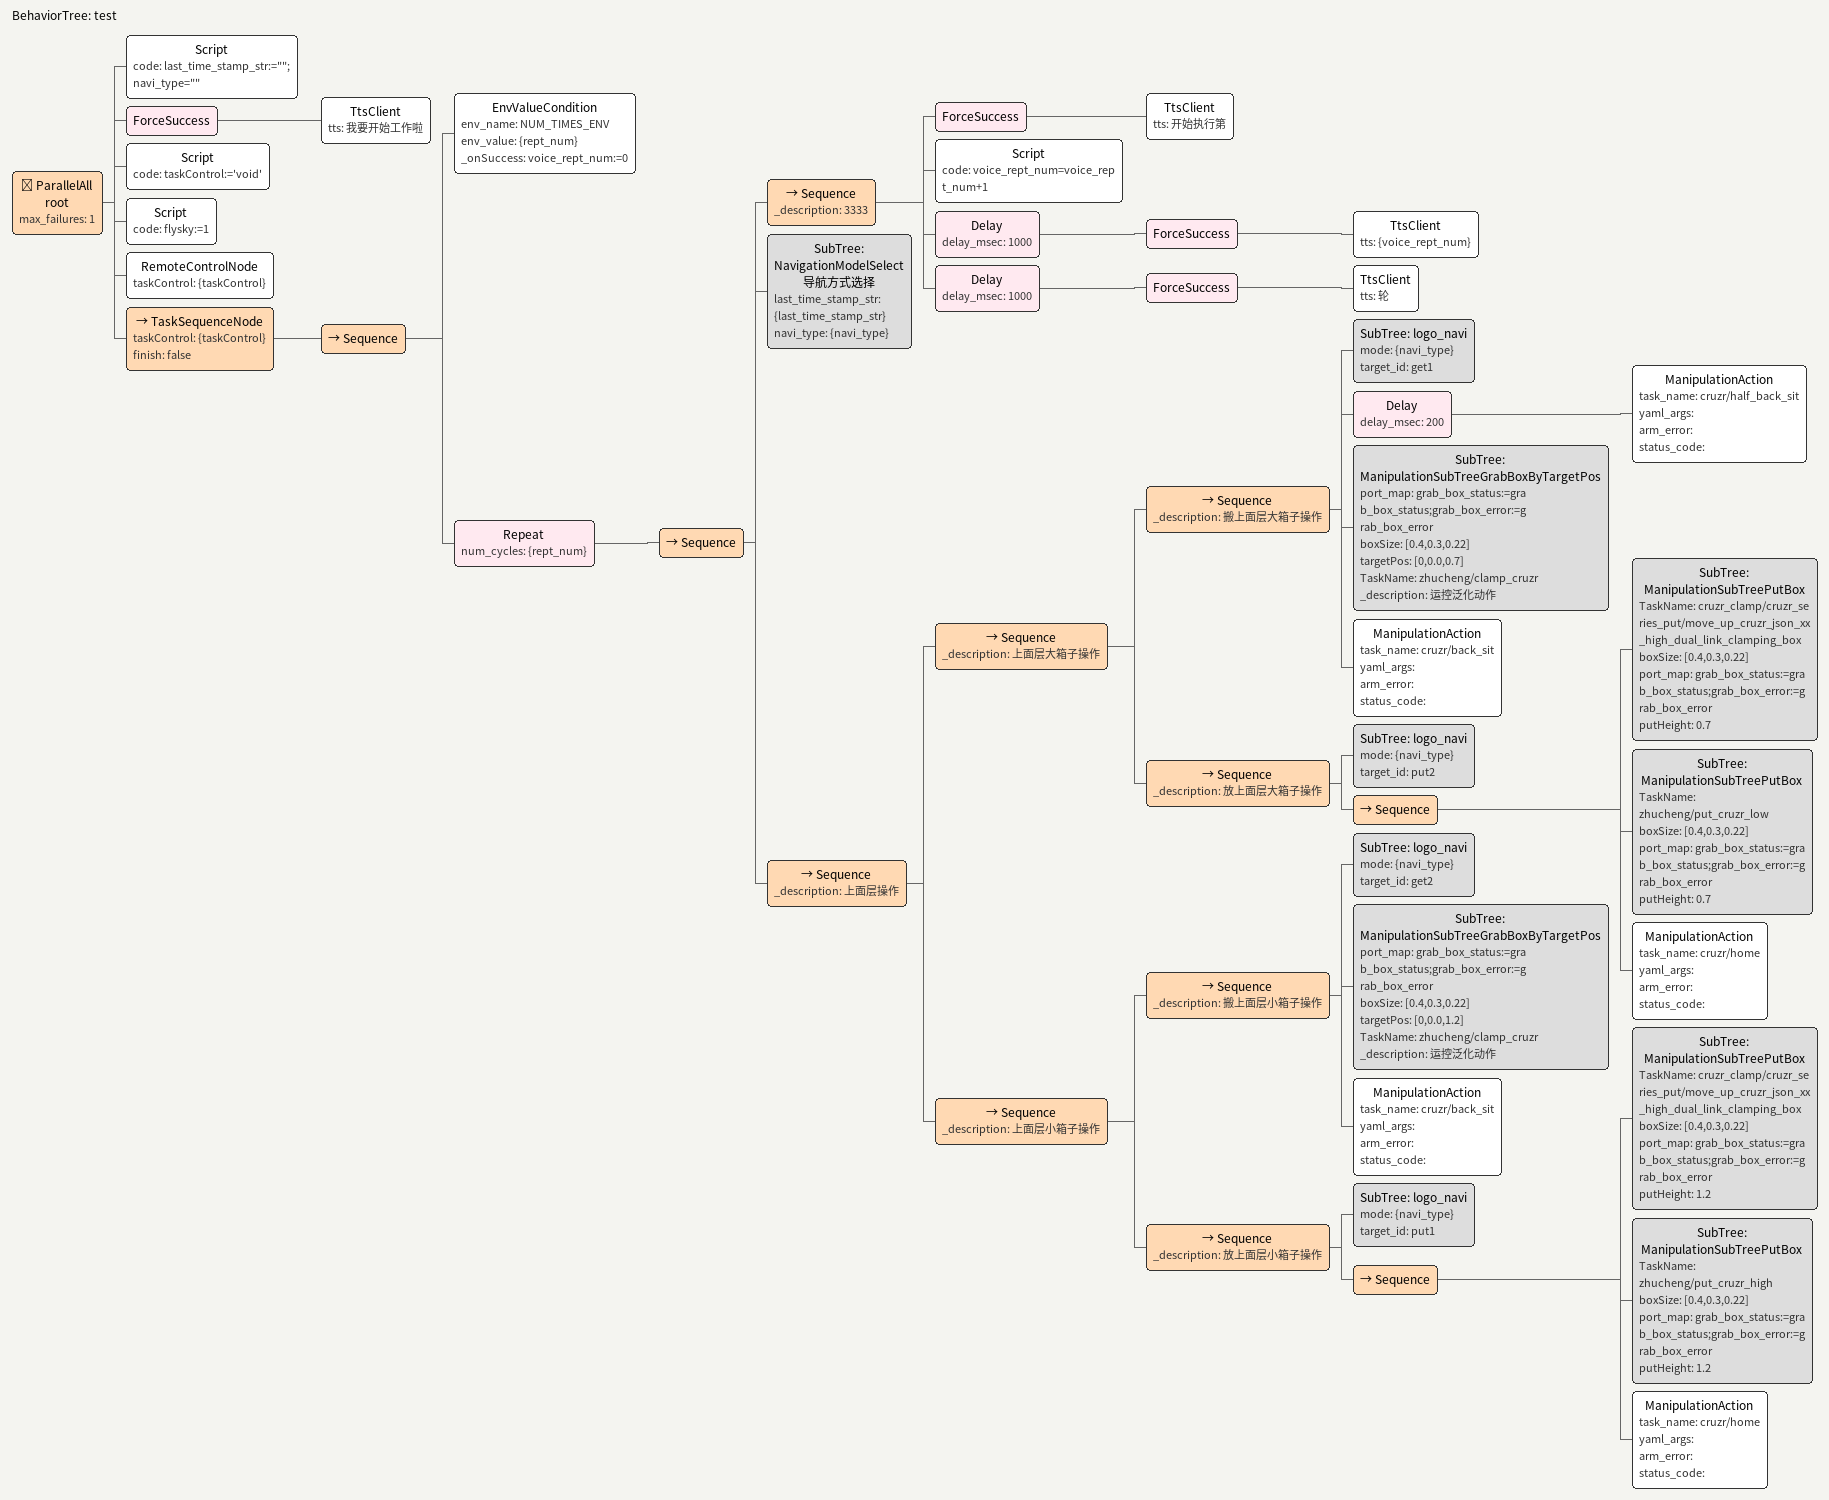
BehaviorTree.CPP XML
<?xml version="1.0" encoding="UTF-8"?>
<root BTCPP_format="4"
      main_tree_to_execute="test">
  <include path="subtrees/Navigation/navigationCollection.xml"/>

  <include path="subtrees/Manipulation/manipulation.xml"/>

  <BehaviorTree ID="test">
    <ParallelAll name="root"
                 max_failures="1">
      <Script code="last_time_stamp_str:=&quot;&quot;;navi_type=&quot;&quot;"/>
      <ForceSuccess>
        <TtsClient tts="我要开始工作啦"/>
      </ForceSuccess>
      <Script code=" taskControl:=&apos;void&apos;"/>
      <Script code=" flysky:=1"/>
      <RemoteControlNode taskControl="{taskControl}"/>
      <TaskSequenceNode taskControl="{taskControl}"
                        finish="false">
        <Sequence>
          <EnvValueCondition env_name="NUM_TIMES_ENV"
                             env_value="{rept_num}"
                             _onSuccess="voice_rept_num:=0"/>
          <Repeat num_cycles="{rept_num}">
            <Sequence>
              <Sequence _description="3333">
                <ForceSuccess>
                  <TtsClient tts="开始执行第"/>
                </ForceSuccess>
                <Script code="voice_rept_num=voice_rept_num+1"/>
                <Delay delay_msec="1000">
                  <ForceSuccess>
                    <TtsClient tts="{voice_rept_num}"/>
                  </ForceSuccess>
                </Delay>
                <Delay delay_msec="1000">
                  <ForceSuccess>
                    <TtsClient tts="轮"/>
                  </ForceSuccess>
                </Delay>
              </Sequence>
              <SubTree ID="NavigationModelSelect"
                       name="导航方式选择"
                       last_time_stamp_str="{last_time_stamp_str}"
                       navi_type="{navi_type}"/>
              <Sequence _description="上面层操作">
                <Sequence _description="上面层大箱子操作">
                  <Sequence _description="搬上面层大箱子操作">
                    <SubTree ID="logo_navi"
                             mode="{navi_type}"
                             target_id="get1"/>
                    <Delay delay_msec="200">
                      <ManipulationAction task_name="cruzr/half_back_sit"
                                          yaml_args=""
                                          arm_error=""
                                          status_code=""/>
                    </Delay>
                    <SubTree ID="ManipulationSubTreeGrabBoxByTargetPos"
                             port_map="grab_box_status:=grab_box_status;grab_box_error:=grab_box_error"
                             boxSize="[0.4,0.3,0.22]"
                             targetPos="[0,0.0,0.7]"
                             TaskName="zhucheng/clamp_cruzr"
                             _description="运控泛化动作"/>
                    <ManipulationAction task_name="cruzr/back_sit"
                                        yaml_args=""
                                        arm_error=""
                                        status_code=""/>
                  </Sequence>
                  <Sequence _description="放上面层大箱子操作">
                    <SubTree ID="logo_navi"
                             mode="{navi_type}"
                             target_id="put2"/>
                    <Sequence>
                      <SubTree ID="ManipulationSubTreePutBox"
                               TaskName="cruzr_clamp/cruzr_series_put/move_up_cruzr_json_xx_high_dual_link_clamping_box"
                               boxSize="[0.4,0.3,0.22]"
                               port_map="grab_box_status:=grab_box_status;grab_box_error:=grab_box_error"
                               putHeight="0.7"/>
                      <SubTree ID="ManipulationSubTreePutBox"
                               TaskName="zhucheng/put_cruzr_low"
                               boxSize="[0.4,0.3,0.22]"
                               port_map="grab_box_status:=grab_box_status;grab_box_error:=grab_box_error"
                               putHeight="0.7"/>
                      <ManipulationAction task_name="cruzr/home"
                                          yaml_args=""
                                          arm_error=""
                                          status_code=""/>
                    </Sequence>
                  </Sequence>
                </Sequence>
                <Sequence _description="上面层小箱子操作">
                  <Sequence _description="搬上面层小箱子操作">
                    <SubTree ID="logo_navi"
                             mode="{navi_type}"
                             target_id="get2"/>
                    <SubTree ID="ManipulationSubTreeGrabBoxByTargetPos"
                             port_map="grab_box_status:=grab_box_status;grab_box_error:=grab_box_error"
                             boxSize="[0.4,0.3,0.22]"
                             targetPos="[0,0.0,1.2]"
                             TaskName="zhucheng/clamp_cruzr"
                             _description="运控泛化动作"/>
                    <ManipulationAction task_name="cruzr/back_sit"
                                        yaml_args=""
                                        arm_error=""
                                        status_code=""/>
                  </Sequence>
                  <Sequence _description="放上面层小箱子操作">
                    <SubTree ID="logo_navi"
                             mode="{navi_type}"
                             target_id="put1"/>
                    <Sequence>
                      <SubTree ID="ManipulationSubTreePutBox"
                               TaskName="cruzr_clamp/cruzr_series_put/move_up_cruzr_json_xx_high_dual_link_clamping_box"
                               boxSize="[0.4,0.3,0.22]"
                               port_map="grab_box_status:=grab_box_status;grab_box_error:=grab_box_error"
                               putHeight="1.2"/>
                      <SubTree ID="ManipulationSubTreePutBox"
                               TaskName="zhucheng/put_cruzr_high"
                               boxSize="[0.4,0.3,0.22]"
                               port_map="grab_box_status:=grab_box_status;grab_box_error:=grab_box_error"
                               putHeight="1.2"/>
                      <ManipulationAction task_name="cruzr/home"
                                          yaml_args=""
                                          arm_error=""
                                          status_code=""/>
                    </Sequence>
                  </Sequence>
                </Sequence>
              </Sequence>
            </Sequence>
          </Repeat>
        </Sequence>
      </TaskSequenceNode>
    </ParallelAll>
  </BehaviorTree>

</root>
